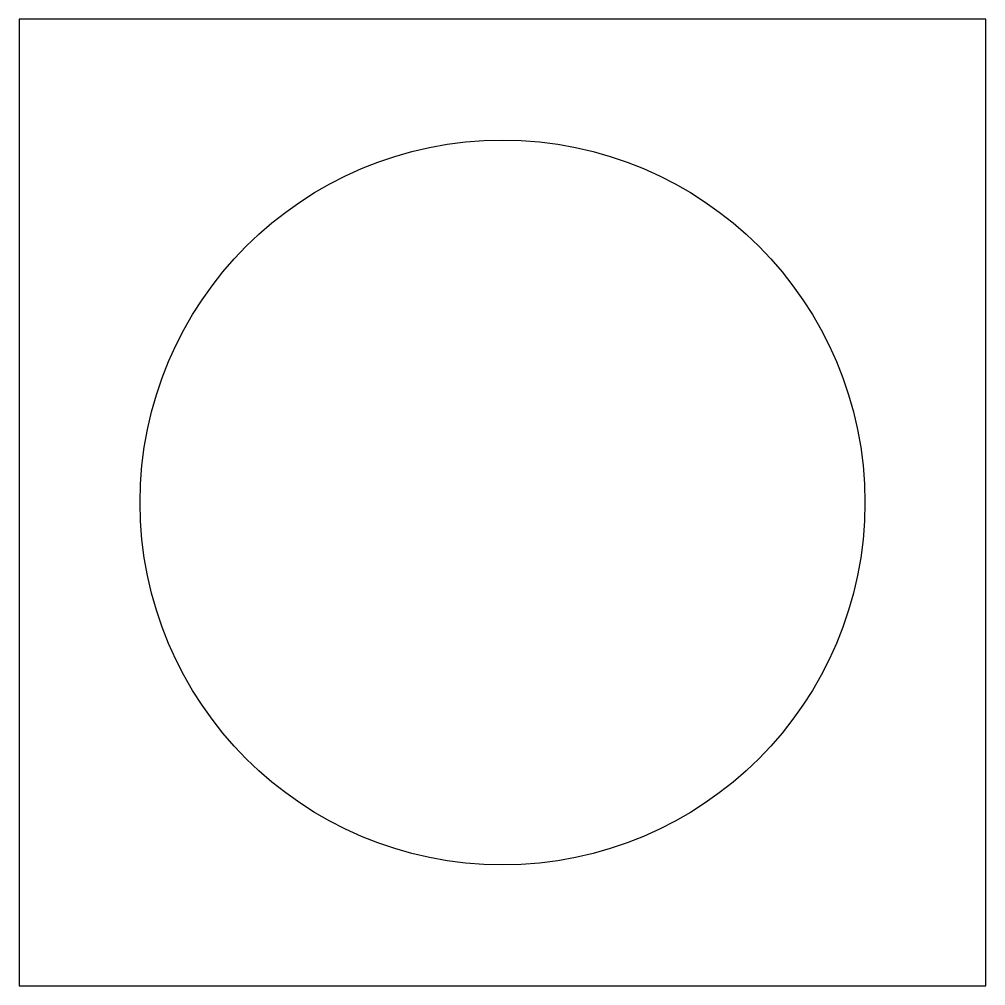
# Model space of a CAD drawing. Header units: millimetres. Extents: x -75 to -35, y -143.4 to -103.4.
import ezdxf

# ---------------------------------------------------------------- set-up
doc = ezdxf.new("R2010")
doc.units = ezdxf.units.MM

msp = doc.modelspace()

# ---------------------------------------------------------------- linework, layer by layer
at = {"color": 7, "linetype": 'Continuous', "lineweight": 25}
for p, q in [((-35, -103.411), (-75, -103.411)), ((-75, -103.411), (-75, -143.411)), ((-35, -143.411), (-35, -103.411)), ((-75, -143.411), (-35, -143.411))]:
    msp.add_line(p, q, dxfattribs=at)
msp.add_circle((-55, -123.411), 15, dxfattribs=at)

doc.saveas('drawing.dxf')
